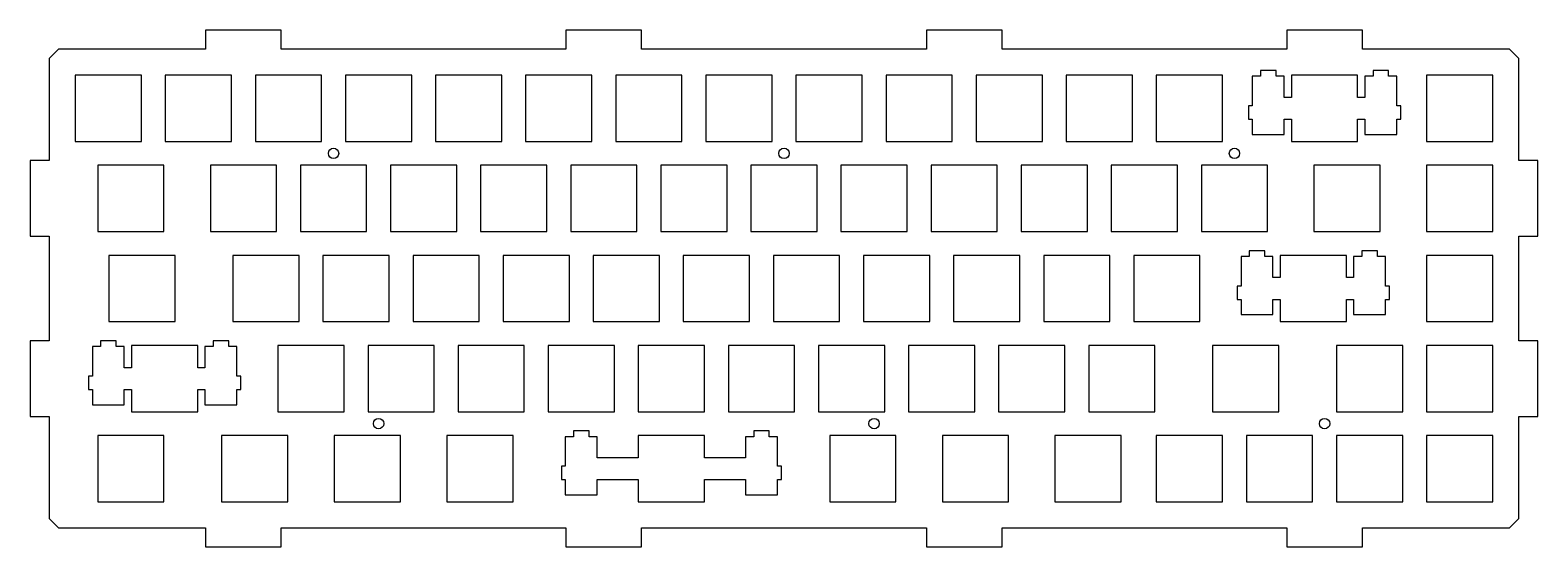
# Model space of a CAD drawing. Header units: millimetres. Extents: x -7 to 312, y -7 to 102.
import ezdxf

# ---------------------------------------------------------------- set-up
doc = ezdxf.new("R2010")
doc.units = ezdxf.units.MM
for name, color, linetype in [('CUTOUT', 2, 'CONTINUOUS'), ('M2_PLATE_PCB_HOLE', 6, 'CONTINUOUS'), ('PLATE_OUTLINE', 1, 'CONTINUOUS')]:
    doc.layers.add(name, color=color, linetype=linetype)

msp = doc.modelspace()

# ---------------------------------------------------------------- linework, layer by layer
at = {"layer": 'CUTOUT'}
for points in [[(2.525, 78.725), (16.525, 78.725), (16.525, 92.725), (2.525, 92.725)], [(21.575, 78.725), (35.575, 78.725), (35.575, 92.725), (21.575, 92.725)], [(40.625, 78.725), (54.625, 78.725), (54.625, 92.725), (40.625, 92.725)], [(59.675, 78.725), (73.675, 78.725), (73.675, 92.725), (59.675, 92.725)], [(78.725, 78.725), (92.725, 78.725), (92.725, 92.725), (78.725, 92.725)], [(97.775, 78.725), (111.775, 78.725), (111.775, 92.725), (97.775, 92.725)], [(116.825, 78.725), (130.825, 78.725), (130.825, 92.725), (116.825, 92.725)], [(135.875, 78.725), (149.875, 78.725), (149.875, 92.725), (135.875, 92.725)], [(154.925, 78.725), (168.925, 78.725), (168.925, 92.725), (154.925, 92.725)], [(173.975, 78.725), (187.975, 78.725), (187.975, 92.725), (173.975, 92.725)], [(193.025, 78.725), (207.025, 78.725), (207.025, 92.725), (193.025, 92.725)], [(212.075, 78.725), (226.075, 78.725), (226.075, 92.725), (212.075, 92.725)], [(231.125, 78.725), (245.125, 78.725), (245.125, 92.725), (231.125, 92.725)], [(275.225, 83.425), (275.225, 80.195), (281.975, 80.195), (281.975, 83.425), (282.8, 83.425), (282.8, 86.225), (281.975, 86.225), (281.975, 92.495), (280.25, 92.495), (280.25, 93.695), (276.95, 93.695), (276.95, 92.495), (275.225, 92.495), (275.225, 88.025), (273.7, 88.025), (273.7, 92.725), (259.7, 92.725), (259.7, 88.025), (258.175, 88.025), (258.175, 92.495), (256.45, 92.495), (256.45, 93.695), (253.15, 93.695), (253.15, 92.495), (251.425, 92.495), (251.425, 86.225), (250.6, 86.225), (250.6, 83.425), (251.425, 83.425), (251.425, 80.195), (258.175, 80.195), (258.175, 83.425), (259.7, 83.425), (259.7, 78.725), (273.7, 78.725), (273.7, 83.425)], [(288.275, 78.725), (302.275, 78.725), (302.275, 92.725), (288.275, 92.725)], [(7.2875, 59.675), (21.2875, 59.675), (21.2875, 73.675), (7.2875, 73.675)], [(31.1, 59.675), (45.1, 59.675), (45.1, 73.675), (31.1, 73.675)], [(50.15, 59.675), (64.15, 59.675), (64.15, 73.675), (50.15, 73.675)], [(69.2, 59.675), (83.2, 59.675), (83.2, 73.675), (69.2, 73.675)], [(88.25, 59.675), (102.25, 59.675), (102.25, 73.675), (88.25, 73.675)], [(107.3, 59.675), (121.3, 59.675), (121.3, 73.675), (107.3, 73.675)], [(126.35, 59.675), (140.35, 59.675), (140.35, 73.675), (126.35, 73.675)], [(145.4, 59.675), (159.4, 59.675), (159.4, 73.675), (145.4, 73.675)], [(164.45, 59.675), (178.45, 59.675), (178.45, 73.675), (164.45, 73.675)], [(183.5, 59.675), (197.5, 59.675), (197.5, 73.675), (183.5, 73.675)], [(202.55, 59.675), (216.55, 59.675), (216.55, 73.675), (202.55, 73.675)], [(221.6, 59.675), (235.6, 59.675), (235.6, 73.675), (221.6, 73.675)], [(240.65, 59.675), (254.65, 59.675), (254.65, 73.675), (240.65, 73.675)], [(264.4625, 59.675), (278.4625, 59.675), (278.4625, 73.675), (264.4625, 73.675)], [(288.275, 59.675), (302.275, 59.675), (302.275, 73.675), (288.275, 73.675)], [(9.66875, 40.625), (23.66875, 40.625), (23.66875, 54.625), (9.66875, 54.625)], [(35.8625, 40.625), (49.8625, 40.625), (49.8625, 54.625), (35.8625, 54.625)], [(54.9125, 40.625), (68.9125, 40.625), (68.9125, 54.625), (54.9125, 54.625)], [(73.9625, 40.625), (87.9625, 40.625), (87.9625, 54.625), (73.9625, 54.625)], [(93.0125, 40.625), (107.0125, 40.625), (107.0125, 54.625), (93.0125, 54.625)], [(112.0625, 40.625), (126.0625, 40.625), (126.0625, 54.625), (112.0625, 54.625)], [(131.1125, 40.625), (145.1125, 40.625), (145.1125, 54.625), (131.1125, 54.625)], [(150.1625, 40.625), (164.1625, 40.625), (164.1625, 54.625), (150.1625, 54.625)], [(169.2125, 40.625), (183.2125, 40.625), (183.2125, 54.625), (169.2125, 54.625)], [(188.2625, 40.625), (202.2625, 40.625), (202.2625, 54.625), (188.2625, 54.625)], [(207.3125, 40.625), (221.3125, 40.625), (221.3125, 54.625), (207.3125, 54.625)], [(226.3625, 40.625), (240.3625, 40.625), (240.3625, 54.625), (226.3625, 54.625)], [(272.84375, 45.325), (272.84375, 42.095), (279.59375, 42.095), (279.59375, 45.325), (280.41875, 45.325), (280.41875, 48.125), (279.59375, 48.125), (279.59375, 54.395), (277.86875, 54.395), (277.86875, 55.595), (274.56875, 55.595), (274.56875, 54.395), (272.84375, 54.395), (272.84375, 49.925), (271.31875, 49.925), (271.31875, 54.625), (257.31875, 54.625), (257.31875, 49.925), (255.79375, 49.925), (255.79375, 54.395), (254.06875, 54.395), (254.06875, 55.595), (250.76875, 55.595), (250.76875, 54.395), (249.04375, 54.395), (249.04375, 48.125), (248.21875, 48.125), (248.21875, 45.325), (249.04375, 45.325), (249.04375, 42.095), (255.79375, 42.095), (255.79375, 45.325), (257.31875, 45.325), (257.31875, 40.625), (271.31875, 40.625), (271.31875, 45.325)], [(288.275, 40.625), (302.275, 40.625), (302.275, 54.625), (288.275, 54.625)], [(29.95625, 26.275), (29.95625, 23.045), (36.70625, 23.045), (36.70625, 26.275), (37.53125, 26.275), (37.53125, 29.075), (36.70625, 29.075), (36.70625, 35.345), (34.98125, 35.345), (34.98125, 36.545), (31.68125, 36.545), (31.68125, 35.345), (29.95625, 35.345), (29.95625, 30.875), (28.43125, 30.875), (28.43125, 35.575), (14.43125, 35.575), (14.43125, 30.875), (12.90625, 30.875), (12.90625, 35.345), (11.18125, 35.345), (11.18125, 36.545), (7.88125, 36.545), (7.88125, 35.345), (6.15625, 35.345), (6.15625, 29.075), (5.33125, 29.075), (5.33125, 26.275), (6.15625, 26.275), (6.15625, 23.045), (12.90625, 23.045), (12.90625, 26.275), (14.43125, 26.275), (14.43125, 21.575), (28.43125, 21.575), (28.43125, 26.275)], [(45.3875, 21.575), (59.3875, 21.575), (59.3875, 35.575), (45.3875, 35.575)], [(64.4375, 21.575), (78.4375, 21.575), (78.4375, 35.575), (64.4375, 35.575)], [(83.4875, 21.575), (97.4875, 21.575), (97.4875, 35.575), (83.4875, 35.575)], [(102.5375, 21.575), (116.5375, 21.575), (116.5375, 35.575), (102.5375, 35.575)], [(121.5875, 21.575), (135.5875, 21.575), (135.5875, 35.575), (121.5875, 35.575)], [(140.6375, 21.575), (154.6375, 21.575), (154.6375, 35.575), (140.6375, 35.575)], [(159.6875, 21.575), (173.6875, 21.575), (173.6875, 35.575), (159.6875, 35.575)], [(178.7375, 21.575), (192.7375, 21.575), (192.7375, 35.575), (178.7375, 35.575)], [(197.7875, 21.575), (211.7875, 21.575), (211.7875, 35.575), (197.7875, 35.575)], [(216.8375, 21.575), (230.8375, 21.575), (230.8375, 35.575), (216.8375, 35.575)], [(243.03125, 21.575), (257.03125, 21.575), (257.03125, 35.575), (243.03125, 35.575)], [(269.225, 21.575), (283.225, 21.575), (283.225, 35.575), (269.225, 35.575)], [(288.275, 21.575), (302.275, 21.575), (302.275, 35.575), (288.275, 35.575)], [(7.2875, 2.525), (21.2875, 2.525), (21.2875, 16.525), (7.2875, 16.525)], [(33.48125, 2.525), (47.48125, 2.525), (47.48125, 16.525), (33.48125, 16.525)], [(57.29375, 2.525), (71.29375, 2.525), (71.29375, 16.525), (57.29375, 16.525)], [(81.10625, 2.525), (95.10625, 2.525), (95.10625, 16.525), (81.10625, 16.525)], [(144.2625, 7.225), (144.2625, 3.995), (151.0125, 3.995), (151.0125, 7.225), (151.8375, 7.225), (151.8375, 10.025), (151.0125, 10.025), (151.0125, 16.295), (149.2875, 16.295), (149.2875, 17.495), (145.9875, 17.495), (145.9875, 16.295), (144.2625, 16.295), (144.2625, 11.825), (135.5875, 11.825), (135.5875, 16.525), (121.5875, 16.525), (121.5875, 11.825), (112.9125, 11.825), (112.9125, 16.295), (111.1875, 16.295), (111.1875, 17.495), (107.8875, 17.495), (107.8875, 16.295), (106.1625, 16.295), (106.1625, 10.025), (105.3375, 10.025), (105.3375, 7.225), (106.1625, 7.225), (106.1625, 3.995), (112.9125, 3.995), (112.9125, 7.225), (121.5875, 7.225), (121.5875, 2.525), (135.5875, 2.525), (135.5875, 7.225)], [(162.06875, 2.525), (176.06875, 2.525), (176.06875, 16.525), (162.06875, 16.525)], [(185.88125, 2.525), (199.88125, 2.525), (199.88125, 16.525), (185.88125, 16.525)], [(209.69375, 2.525), (223.69375, 2.525), (223.69375, 16.525), (209.69375, 16.525)], [(231.125, 2.525), (245.125, 2.525), (245.125, 16.525), (231.125, 16.525)], [(250.175, 2.525), (264.175, 2.525), (264.175, 16.525), (250.175, 16.525)], [(269.225, 2.525), (283.225, 2.525), (283.225, 16.525), (269.225, 16.525)], [(288.275, 2.525), (302.275, 2.525), (302.275, 16.525), (288.275, 16.525)]]:
    msp.add_lwpolyline(points, close=True, dxfattribs=at)
at = {"layer": 'M2_PLATE_PCB_HOLE'}
for centre in [(57.15, 76.2), (152.4, 76.2), (247.65, 76.2), (66.675, 19.05), (171.45, 19.05), (266.7, 19.05)]:
    msp.add_circle(centre, 1.1, dxfattribs=at)
at = {"layer": 'PLATE_OUTLINE'}
msp.add_lwpolyline([(-1, -3), (30.1, -3), (30.1, -7), (46.1, -7), (46.1, -3), (106.3, -3), (106.3, -7), (122.3, -7), (122.3, -3), (182.5, -3), (182.5, -7), (198.5, -7), (198.5, -3), (258.7, -3), (258.7, -7), (274.7, -7), (274.7, -3), (305.8, -3), (307.8, -1), (307.8, 20.575), (311.8, 20.575), (311.8, 36.575), (307.8, 36.575), (307.8, 58.675), (311.8, 58.675), (311.8, 74.675), (307.8, 74.675), (307.8, 96.25), (305.8, 98.25), (274.7, 98.25), (274.7, 102.25), (258.7, 102.25), (258.7, 98.25), (198.5, 98.25), (198.5, 102.25), (182.5, 102.25), (182.5, 98.25), (122.3, 98.25), (122.3, 102.25), (106.3, 102.25), (106.3, 98.25), (46.1, 98.25), (46.1, 102.25), (30.1, 102.25), (30.1, 98.25), (-1, 98.25), (-3, 96.25), (-3, 74.675), (-7, 74.675), (-7, 58.675), (-3, 58.675), (-3, 36.575), (-7, 36.575), (-7, 20.575), (-3, 20.575), (-3, -1)], close=True, dxfattribs=at)

doc.saveas('drawing.dxf')
